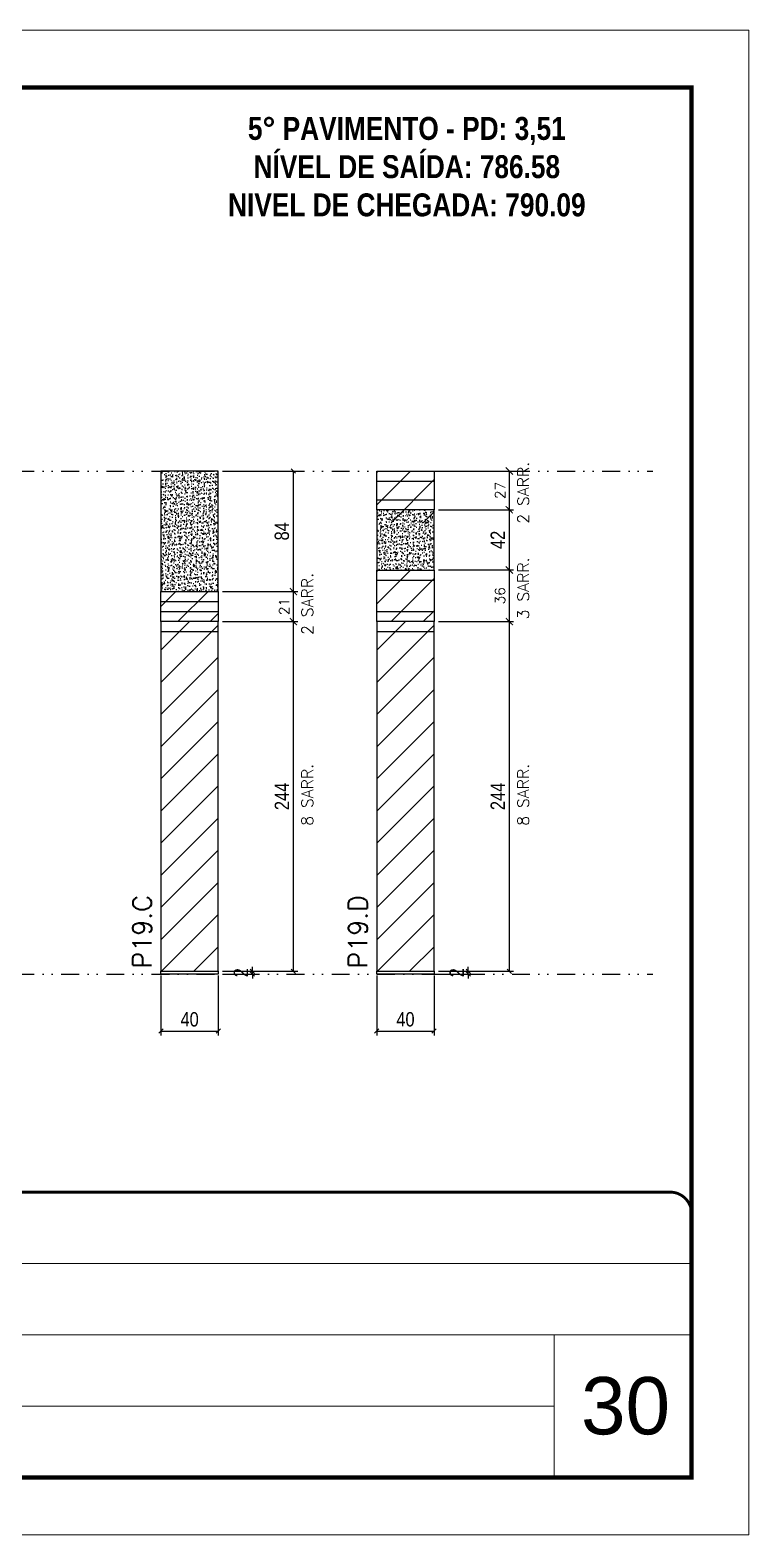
# Model space of a CAD drawing. Extents: x 28748 to 35002, y 14885 to 43501.
# Drawn here: x 31330 to 31832, y 34411 to 35461 of the extents above; entities that cross this region are included whole.
import ezdxf

# ---------------------------------------------------------------- set-up
doc = ezdxf.new("R2010")
doc.units = 0
for name, pattern in [('CONTINUO', [0]), ('DASHED', [0.75, 0.5, -0.25]), ('DIVIDE2', [0.625, 0.25, -0.125, 0, -0.125, 0, -0.125])]:
    doc.linetypes.add(name, pattern=pattern)
for name, color, linetype, lineweight in [('CARIMBO', 255, 'Continuous', 9), ('Folhas', 255, 'Continuous', 9), ('Hachura', 251, 'Continuous', 9), ('SARRAFO DE PRESSAO', 251, 'DASHED', 9), ('Texto Seção', 7, 'Continuous', 15)]:
    doc.layers.add(name, color=color, linetype=linetype, lineweight=lineweight)
for name, color, linetype in [('COTA', 241, 'Continuous'), ('NOMENCLATURA', 7, 'Continuous'), ('Nível', 160, 'Continuous'), ('Painéis', 200, 'Continuous'), ('SARR_2.2x7', 40, 'Continuous')]:
    doc.layers.add(name, color=color, linetype=linetype)
doc.styles.add('ARIAL', font='arial.ttf')
doc.styles.add('COTA TECNICA', font='techl___.ttf', dxfattribs={"height": 10})
doc.styles.add('COTA TECNICA-50', font='techl___.ttf', dxfattribs={"height": 10})
doc.styles.add('REGUA-120', font='ROMANS.shx', dxfattribs={"height": 15})
doc.styles.add('ROMANC', font='techb___.ttf', dxfattribs={"height": 2.5})
doc.styles.add('ROMANS', font='romans.shx')
doc.dimstyles.new('COTA PAINEL-50', dxfattribs={"dimtxt": 10, "dimasz": 3, "dimexe": 3, "dimexo": 3, "dimgap": 3, "dimtad": 1, "dimdec": 1, "dimzin": 12, "dimdsep": 46, "dimtxsty": 'COTA TECNICA-50', "dimblk1": 'OBLIQUE', "dimblk2": 'OBLIQUE', "dimsah": 1, "dimcen": 0.9, "dimclrd": 4, "dimclre": 4, "dimclrt": 240, "dimadec": 1, "dimazin": 3, "dimtfac": 1, "dimtdec": 1, "dimtmove": 0, "dimatfit": 3, "dimfxl": 1, "dimtolj": 1, "dimtzin": 12, "dimarcsym": 0})
doc.dimstyles.new('Cota Paínel', dxfattribs={"dimtxt": 7, "dimasz": 5, "dimexe": 3, "dimexo": 3, "dimgap": 3, "dimtad": 1, "dimdec": 1, "dimzin": 12, "dimdsep": 46, "dimtxsty": 'ROMANS', "dimblk": 'ARCHTICK', "dimcen": 0, "dimclrd": 4, "dimclre": 4, "dimclrt": 1, "dimadec": 1, "dimazin": 3, "dimtfac": 1, "dimtdec": 1, "dimtmove": 0, "dimatfit": 3, "dimldrblk": 'OBLIQUE', "dimfxl": 1, "dimtolj": 1, "dimtzin": 12, "dimarcsym": 0})
doc.dimstyles.new('PAINEL', dxfattribs={"dimtxt": 10, "dimasz": 3, "dimexe": 3, "dimexo": 3, "dimgap": 3, "dimtad": 1, "dimdec": 1, "dimzin": 12, "dimdsep": 46, "dimtxsty": 'COTA TECNICA', "dimblk1": 'OBLIQUE', "dimblk2": 'OBLIQUE', "dimsah": 1, "dimcen": 0.9, "dimclrd": 4, "dimclre": 4, "dimclrt": 240, "dimadec": 1, "dimazin": 3, "dimtfac": 1, "dimtdec": 1, "dimtmove": 0, "dimatfit": 3, "dimfxl": 1, "dimtolj": 1, "dimtzin": 12, "dimarcsym": 0})

# ---------------------------------------------------------------- blocks, each defined once
blk = doc.blocks.new('9999999999')
at = {"color": 30, "linetype": 'CONTINUO'}
for p, q in [((98564.6, 34379.6), (99584, 34379.6)), ((98564.6, 34329.8), (99488, 34329.8)), ((99584, 34329.8), (99488, 34329.8)), ((99488, 34329.8), (99488, 34230.2)), ((98564.6, 34280), (99488, 34280))]:
    blk.add_line(p, q, dxfattribs=at)
at = {"color": 30, "linetype": 'CONTINUO', "const_width": 2}
blk.add_lwpolyline([(99584, 34230.2), (99584, 34414.4, 0.414214), (99569, 34429.4), (98229, 34429.4, 0.414214), (98214, 34414.4), (98214, 34245.2, 0.414214), (98229, 34230.2), (99584, 34230.2)], format="xyb", dxfattribs=at)
at = {"layer": 'Folhas'}
blk.add_lwpolyline([(98139, 34190.2), (99624, 34190.2), (99624, 35240.2), (98139, 35240.2)], close=True, dxfattribs=at)
at = {"layer": 'Folhas', "color": 30, "const_width": 3}
blk.add_lwpolyline([(98214, 34230.2), (99584, 34230.2), (99584, 35200.2), (98214, 35200.2)], close=True, dxfattribs=at)
blk = doc.blocks.new('_Oblique')
at = {"color": 0, "linetype": 'ByBlock', "lineweight": -2}
blk.add_line((-0.5, -0.5), (0.5, 0.5), dxfattribs=at)
blk = doc.blocks.new('*D663')
at = {"layer": 'COTA', "color": 4, "lineweight": -2, "transparency": 16777216}
for p, q in [((31464.6, 35048), (31517, 35048)), ((31514, 34804), (31514, 35048)), ((31464.6, 34804), (31517, 34804))]:
    blk.add_line(p, q, dxfattribs=at)
at = {"layer": 'Defpoints', "color": 0, "transparency": 16777216}
for p in [(31461.6, 35048), (31514, 35048), (31461.6, 34804)]:
    blk.add_point(p, dxfattribs=at)
at = {"layer": 'COTA', "color": 4, "lineweight": -2, "transparency": 16777216, "xscale": 3, "yscale": 3, "zscale": 3}
for p, rotation in [((31514, 35048), 90), ((31514, 34804), 270)]:
    blk.add_blockref('_Oblique', p, dxfattribs=dict(at, rotation=rotation))
at = {"layer": 'COTA', "color": 240, "transparency": 16777216, "insert": (31506, 34926), "char_height": 10, "attachment_point": 5, "rotation": 90, "style": 'COTA TECNICA'}
blk.add_mtext('\\A1;244', dxfattribs=at)
blk = doc.blocks.new('*D664')
at = {"layer": 'COTA', "color": 4, "lineweight": -2, "transparency": 16777216}
for p, q in [((31421.6, 34801), (31421.6, 34759.3)), ((31461.6, 34801), (31461.6, 34759.3)), ((31421.6, 34762.3), (31461.6, 34762.3))]:
    blk.add_line(p, q, dxfattribs=at)
at = {"layer": 'Defpoints', "color": 0, "transparency": 16777216}
for p in [(31421.6, 34804), (31461.6, 34804), (31461.6, 34762.3)]:
    blk.add_point(p, dxfattribs=at)
at = {"layer": 'COTA', "color": 4, "lineweight": -2, "transparency": 16777216, "xscale": 3, "yscale": 3, "zscale": 3, "rotation": 180}
blk.add_blockref('_Oblique', (31421.6, 34762.3), dxfattribs=at)
at = {"layer": 'COTA', "color": 4, "lineweight": -2, "transparency": 16777216, "xscale": 3, "yscale": 3, "zscale": 3}
blk.add_blockref('_Oblique', (31461.6, 34762.3), dxfattribs=at)
at = {"layer": 'COTA', "color": 240, "transparency": 16777216, "insert": (31441.6, 34770.4), "char_height": 10, "attachment_point": 5, "style": 'COTA TECNICA'}
blk.add_mtext('\\A1;40', dxfattribs=at)
blk = doc.blocks.new('*D665')
at = {"layer": 'COTA', "color": 4, "lineweight": -2, "transparency": 16777216}
for p, q in [((31464.6, 34804), (31488.4, 34804)), ((31464.6, 34802), (31488.4, 34802)), ((31485.4, 34804), (31485.4, 34807)), ((31485.4, 34802), (31485.4, 34804)), ((31485.4, 34802), (31485.4, 34799))]:
    blk.add_line(p, q, dxfattribs=at)
at = {"layer": 'Defpoints', "color": 0, "transparency": 16777216}
for p in [(31461.6, 34804), (31461.6, 34802), (31485.4, 34804)]:
    blk.add_point(p, dxfattribs=at)
at = {"layer": 'COTA', "color": 4, "lineweight": -2, "transparency": 16777216, "xscale": 3, "yscale": 3, "zscale": 3}
for p, rotation in [((31485.4, 34804), 270), ((31485.4, 34802), 90)]:
    blk.add_blockref('_Oblique', p, dxfattribs=dict(at, rotation=rotation))
at = {"layer": 'COTA', "color": 240, "transparency": 16777216, "insert": (31477.4, 34803), "char_height": 10, "attachment_point": 5, "rotation": 90, "style": 'COTA TECNICA-50'}
blk.add_mtext('\\A1;2', dxfattribs=at)
blk = doc.blocks.new('*D755')
at = {"layer": 'COTA', "color": 4, "lineweight": -2, "transparency": 16777216}
for p, q in [((31464.6, 35153), (31517, 35153)), ((31514, 35069), (31514, 35153)), ((31464.6, 35069), (31517, 35069))]:
    blk.add_line(p, q, dxfattribs=at)
at = {"layer": 'Defpoints', "color": 0, "transparency": 16777216}
for p in [(31461.6, 35153), (31514, 35153), (31461.6, 35069)]:
    blk.add_point(p, dxfattribs=at)
at = {"layer": 'COTA', "color": 4, "lineweight": -2, "transparency": 16777216, "xscale": 3, "yscale": 3, "zscale": 3}
for p, rotation in [((31514, 35153), 90), ((31514, 35069), 270)]:
    blk.add_blockref('_Oblique', p, dxfattribs=dict(at, rotation=rotation))
at = {"layer": 'COTA', "color": 240, "transparency": 16777216, "insert": (31506, 35111), "char_height": 10, "attachment_point": 5, "rotation": 90, "style": 'COTA TECNICA'}
blk.add_mtext('\\A1;84', dxfattribs=at)
blk = doc.blocks.new('_ArchTick')
at = {"color": 0, "linetype": 'ByBlock', "const_width": 0.15}
blk.add_lwpolyline([(-0.5, -0.5), (0.5, 0.5)], dxfattribs=at)
blk = doc.blocks.new('*D1727')
at = {"layer": 'COTA', "color": 4, "lineweight": -2, "transparency": 16777216}
for p, q in [((31464.6, 35069), (31517, 35069)), ((31514, 35048), (31514, 35069)), ((31464.6, 35048), (31517, 35048))]:
    blk.add_line(p, q, dxfattribs=at)
at = {"layer": 'Defpoints', "color": 0, "transparency": 16777216}
for p in [(31461.6, 35069), (31514, 35069), (31461.6, 35048)]:
    blk.add_point(p, dxfattribs=at)
at = {"layer": 'COTA', "color": 4, "lineweight": -2, "transparency": 16777216, "xscale": 5, "yscale": 5, "zscale": 5}
for p, rotation in [((31514, 35069), 90), ((31514, 35048), 270)]:
    blk.add_blockref('_ArchTick', p, dxfattribs=dict(at, rotation=rotation))
at = {"layer": 'COTA', "color": 1, "transparency": 16777216, "insert": (31507.5, 35058.5), "char_height": 7, "attachment_point": 5, "rotation": 90, "style": 'ROMANS'}
blk.add_mtext('\\A1;21', dxfattribs=at)
blk = doc.blocks.new('*D756')
at = {"layer": 'COTA', "color": 4, "lineweight": -2, "transparency": 16777216}
for p, q in [((31615.2, 35048), (31667.7, 35048)), ((31664.7, 34804), (31664.7, 35048)), ((31615.2, 34804), (31667.7, 34804))]:
    blk.add_line(p, q, dxfattribs=at)
at = {"layer": 'Defpoints', "color": 0, "transparency": 16777216}
for p in [(31612.2, 35048), (31664.7, 35048), (31612.2, 34804)]:
    blk.add_point(p, dxfattribs=at)
at = {"layer": 'COTA', "color": 4, "lineweight": -2, "transparency": 16777216, "xscale": 3, "yscale": 3, "zscale": 3}
for p, rotation in [((31664.7, 35048), 90), ((31664.7, 34804), 270)]:
    blk.add_blockref('_Oblique', p, dxfattribs=dict(at, rotation=rotation))
at = {"layer": 'COTA', "color": 240, "transparency": 16777216, "insert": (31656.6, 34926), "char_height": 10, "attachment_point": 5, "rotation": 90, "style": 'COTA TECNICA'}
blk.add_mtext('\\A1;244', dxfattribs=at)
blk = doc.blocks.new('*D757')
at = {"layer": 'COTA', "color": 4, "lineweight": -2, "transparency": 16777216}
for p, q in [((31572.2, 34801), (31572.2, 34759.3)), ((31612.2, 34801), (31612.2, 34759.3)), ((31572.2, 34762.3), (31612.2, 34762.3))]:
    blk.add_line(p, q, dxfattribs=at)
at = {"layer": 'Defpoints', "color": 0, "transparency": 16777216}
for p in [(31572.2, 34804), (31612.2, 34804), (31612.2, 34762.3)]:
    blk.add_point(p, dxfattribs=at)
at = {"layer": 'COTA', "color": 4, "lineweight": -2, "transparency": 16777216, "xscale": 3, "yscale": 3, "zscale": 3, "rotation": 180}
blk.add_blockref('_Oblique', (31572.2, 34762.3), dxfattribs=at)
at = {"layer": 'COTA', "color": 4, "lineweight": -2, "transparency": 16777216, "xscale": 3, "yscale": 3, "zscale": 3}
blk.add_blockref('_Oblique', (31612.2, 34762.3), dxfattribs=at)
at = {"layer": 'COTA', "color": 240, "transparency": 16777216, "insert": (31592.2, 34770.4), "char_height": 10, "attachment_point": 5, "style": 'COTA TECNICA'}
blk.add_mtext('\\A1;40', dxfattribs=at)
blk = doc.blocks.new('*D758')
at = {"layer": 'COTA', "color": 4, "lineweight": -2, "transparency": 16777216}
for p, q in [((31615.2, 34804), (31639, 34804)), ((31615.2, 34802), (31639, 34802)), ((31636, 34804), (31636, 34807)), ((31636, 34802), (31636, 34804)), ((31636, 34802), (31636, 34799))]:
    blk.add_line(p, q, dxfattribs=at)
at = {"layer": 'Defpoints', "color": 0, "transparency": 16777216}
for p in [(31612.2, 34804), (31612.2, 34802), (31636, 34804)]:
    blk.add_point(p, dxfattribs=at)
at = {"layer": 'COTA', "color": 4, "lineweight": -2, "transparency": 16777216, "xscale": 3, "yscale": 3, "zscale": 3}
for p, rotation in [((31636, 34804), 270), ((31636, 34802), 90)]:
    blk.add_blockref('_Oblique', p, dxfattribs=dict(at, rotation=rotation))
at = {"layer": 'COTA', "color": 240, "transparency": 16777216, "insert": (31628, 34803), "char_height": 10, "attachment_point": 5, "rotation": 90, "style": 'COTA TECNICA-50'}
blk.add_mtext('\\A1;2', dxfattribs=at)
blk = doc.blocks.new('*D759')
at = {"layer": 'COTA', "color": 4, "lineweight": -2, "transparency": 16777216}
for p, q in [((31615.2, 35126), (31667.7, 35126)), ((31664.7, 35084), (31664.7, 35126)), ((31615.2, 35084), (31667.7, 35084))]:
    blk.add_line(p, q, dxfattribs=at)
at = {"layer": 'Defpoints', "color": 0, "transparency": 16777216}
for p in [(31612.2, 35126), (31664.7, 35126), (31612.2, 35084)]:
    blk.add_point(p, dxfattribs=at)
at = {"layer": 'COTA', "color": 4, "lineweight": -2, "transparency": 16777216, "xscale": 3, "yscale": 3, "zscale": 3}
for p, rotation in [((31664.7, 35126), 90), ((31664.7, 35084), 270)]:
    blk.add_blockref('_Oblique', p, dxfattribs=dict(at, rotation=rotation))
at = {"layer": 'COTA', "color": 240, "transparency": 16777216, "insert": (31656.6, 35105), "char_height": 10, "attachment_point": 5, "rotation": 90, "style": 'COTA TECNICA'}
blk.add_mtext('\\A1;42', dxfattribs=at)
blk = doc.blocks.new('*D1728')
at = {"layer": 'COTA', "color": 4, "lineweight": -2, "transparency": 16777216}
for p, q in [((31615.2, 35084), (31667.7, 35084)), ((31664.7, 35048), (31664.7, 35084)), ((31615.2, 35048), (31667.7, 35048))]:
    blk.add_line(p, q, dxfattribs=at)
at = {"layer": 'Defpoints', "color": 0, "transparency": 16777216}
for p in [(31612.2, 35084), (31664.7, 35084), (31612.2, 35048)]:
    blk.add_point(p, dxfattribs=at)
at = {"layer": 'COTA', "color": 4, "lineweight": -2, "transparency": 16777216, "xscale": 5, "yscale": 5, "zscale": 5}
for p, rotation in [((31664.7, 35084), 90), ((31664.7, 35048), 270)]:
    blk.add_blockref('_ArchTick', p, dxfattribs=dict(at, rotation=rotation))
at = {"layer": 'COTA', "color": 1, "transparency": 16777216, "insert": (31658.2, 35066), "char_height": 7, "attachment_point": 5, "rotation": 90, "style": 'ROMANS'}
blk.add_mtext('\\A1;36', dxfattribs=at)
blk = doc.blocks.new('*D2338')
at = {"layer": 'COTA', "color": 4, "lineweight": -2, "transparency": 16777216}
for p, q in [((31615.2, 35153), (31667.7, 35153)), ((31664.7, 35126), (31664.7, 35153)), ((31615.2, 35126), (31667.7, 35126))]:
    blk.add_line(p, q, dxfattribs=at)
at = {"layer": 'Defpoints', "color": 0, "transparency": 16777216}
for p in [(31612.2, 35153), (31664.7, 35153), (31612.2, 35126)]:
    blk.add_point(p, dxfattribs=at)
at = {"layer": 'COTA', "color": 4, "lineweight": -2, "transparency": 16777216, "xscale": 5, "yscale": 5, "zscale": 5}
for p, rotation in [((31664.7, 35153), 90), ((31664.7, 35126), 270)]:
    blk.add_blockref('_ArchTick', p, dxfattribs=dict(at, rotation=rotation))
at = {"layer": 'COTA', "color": 1, "transparency": 16777216, "insert": (31658.2, 35139.5), "char_height": 7, "attachment_point": 5, "rotation": 90, "style": 'ROMANS'}
blk.add_mtext('\\A1;27', dxfattribs=at)

msp = doc.modelspace()

# ---------------------------------------------------------------- hatches: boundary and pattern name
at = {"layer": 'COTA', "linetype": 'ByBlock'}
h = msp.add_hatch(dxfattribs=at)
h.set_pattern_fill('AR-CONC', color=256, scale=0.03)
h.set_pattern_definition([(50, (-100192.4667, 8259.739), (5.46554007, -0.47817257), [0.5715, -6.2865]), (355, (-100192.4667, 8259.739), (-1.05730264, 5.73170536), [0.4572, -5.02921753]), (100.4514447, (-100192.011, 8259.6994), (4.40823741, 5.25353256), [0.48570026, -5.34270734]), (46.1842, (-100192.4667, 8261.263), (8.13237123, -1.26126984), [0.85725, -9.42975]), (96.6355576, (-100191.789, 8261.158), (7.122124, 7.42278374), [0.7285507, -8.01406824]), (351.184151, (-100192.467, 8261.263), (7.122124, 7.42278374), [0.685799, -7.54379196]), (21, (-100191.7047, 8260.882), (4.54843174, -3.06795595), [0.5715, -6.2865]), (326, (-100191.7047, 8260.882), (1.85406085, 5.52563898), [0.4572, -5.0292]), (71.451445, (-100191.3256, 8260.6265), (6.40249258, 2.45768307), [0.48570026, -5.34269813]), (37.5, (-100192.4667, 8259.7392), (0.092658098, 2.536651166), [0, -4.96824, 0, -5.1054, 0, -5.04825]), (7.5, (-100192.4667, 8259.7392), (2.004589875, 3.005417245), [0, -2.91084, 0, -4.85394, 0, -1.92405]), (327.5, (-100194.166, 8259.7392), (4.067717855, -0.17186232), [0, -1.905, 0, -5.9436, 0, -7.8867]), (317.5, (-100194.928, 8259.7392), (4.44387544, 0.76279473), [0, -2.4765, 0, -3.94716, 0, -5.6007])])
h.paths.add_polyline_path([(31421.56, 35068.98), (31461.56, 35068.98), (31461.56, 35153), (31421.56, 35153)])
h = msp.add_hatch(dxfattribs=at)
h.set_pattern_fill('AR-CONC', color=256, scale=0.03)
h.set_pattern_definition([(50, (-100041.814, 8248.739), (5.46554007, -0.47817257), [0.5715, -6.2865]), (355, (-100041.814, 8248.739), (-1.05730264, 5.73170536), [0.4572, -5.02921753]), (100.4514447, (-100041.3585, 8248.6994), (4.40823741, 5.25353256), [0.48570026, -5.34270734]), (46.1842, (-100041.814, 8250.263), (8.13237123, -1.26126984), [0.85725, -9.42975]), (96.6355576, (-100041.136, 8250.158), (7.122124, 7.42278374), [0.7285507, -8.01406824]), (351.184151, (-100041.814, 8250.263), (7.122124, 7.42278374), [0.685799, -7.54379196]), (21, (-100041.052, 8249.882), (4.54843174, -3.06795595), [0.5715, -6.2865]), (326, (-100041.052, 8249.882), (1.85406085, 5.52563898), [0.4572, -5.0292]), (71.451445, (-100040.673, 8249.6265), (6.40249258, 2.45768307), [0.48570026, -5.34269813]), (37.5, (-100041.814, 8248.7392), (0.092658098, 2.536651166), [0, -4.96824, 0, -5.1054, 0, -5.04825]), (7.5, (-100041.814, 8248.7392), (2.004589875, 3.005417245), [0, -2.91084, 0, -4.85394, 0, -1.92405]), (327.5, (-100043.5132, 8248.7392), (4.067717855, -0.17186232), [0, -1.905, 0, -5.9436, 0, -7.8867]), (317.5, (-100044.2752, 8248.7392), (4.44387544, 0.76279473), [0, -2.4765, 0, -3.94716, 0, -5.6007])])
h.paths.add_polyline_path([(31572.22, 35083.98), (31612.22, 35083.98), (31612.22, 35126), (31572.22, 35126)])
at = {"layer": 'Hachura', "linetype": 'ByBlock'}
h = msp.add_hatch(dxfattribs=at)
h.set_pattern_fill('ANSI31', color=256, scale=5)
h.set_pattern_definition([(45, (22602.309, 34488.756), (-11.22532, 11.22532), [])])
h.paths.add_polyline_path([(31612.22, 35153), (31572.22, 35153), (31572.22, 35117), (31612.22, 35117)])
h = msp.add_hatch(dxfattribs=at)
h.set_pattern_fill('ANSI31', color=256, scale=5)
h.set_pattern_definition([(45, (22602.309, 34419.735), (-11.22532, 11.22532), [])])
h.paths.add_polyline_path([(31612.22, 35083.98), (31572.22, 35083.98), (31572.22, 35047.98), (31612.22, 35047.98)])
at = {"layer": 'Hachura'}
h = msp.add_hatch(dxfattribs=at)
h.set_pattern_fill('ANSI31', color=256, scale=5)
h.paths.add_polyline_path([(31461.56, 35068.98), (31421.56, 35068.98), (31421.56, 35047.98), (31461.56, 35047.98)])
at = {"layer": 'Hachura', "linetype": 'ByBlock'}
h = msp.add_hatch(dxfattribs=at)
h.set_pattern_fill('ANSI31', color=256, scale=5)
h.set_pattern_definition([(45, (28274.575, 35518.069), (-11.22532, 11.22532), [])])
h.paths.add_polyline_path([(31461.56, 35047.98), (31421.56, 35047.98), (31421.56, 34804), (31461.56, 34804)])
h = msp.add_hatch(dxfattribs=at)
h.set_pattern_fill('ANSI31', color=256, scale=5)
h.set_pattern_definition([(45, (28425.228, 35518.069), (-11.22532, 11.22532), [])])
h.paths.add_polyline_path([(31612.22, 35047.98), (31572.22, 35047.98), (31572.22, 34804), (31612.22, 34804)])

# ---------------------------------------------------------------- linework, layer by layer
at = {"layer": 'COTA', "linetype": 'ByBlock'}
for points in [[(31421.56, 35068.98), (31461.56, 35068.98), (31461.56, 35153), (31421.56, 35153)], [(31572.22, 35083.98), (31612.22, 35083.98), (31612.22, 35126), (31572.22, 35126)]]:
    msp.add_lwpolyline(points, close=True, dxfattribs=at)
at = {"layer": 'Nível', "color": 4, "linetype": 'DIVIDE2', "ltscale": 50}
for p, q in [((30754.5, 35153), (31764.84, 35153)), ((30754.5, 34802), (31764.84, 34802))]:
    msp.add_line(p, q, dxfattribs=at)
at = {"layer": 'Painéis'}
for p, q in [((31421.56, 34804), (31461.56, 34804)), ((31421.56, 34802), (31421.56, 34804)), ((31461.56, 34802), (31421.56, 34802)), ((31461.56, 34804), (31461.56, 34802)), ((31572.22, 34804), (31612.22, 34804)), ((31572.22, 34802), (31572.22, 34804)), ((31612.22, 34802), (31572.22, 34802)), ((31612.22, 34804), (31612.22, 34802))]:
    msp.add_line(p, q, dxfattribs=at)
for points in [[(31572.22, 35153), (31612.22, 35153), (31612.22, 35126), (31572.22, 35126)], [(31572.22, 35083.98), (31612.22, 35083.98), (31612.22, 35047.98), (31572.22, 35047.98)], [(31421.56, 35068.98), (31461.56, 35068.98), (31461.56, 35047.98), (31421.56, 35047.98)], [(31421.56, 34804), (31461.56, 34804), (31461.56, 35047.98), (31421.56, 35047.98)], [(31572.22, 34804), (31612.22, 34804), (31612.22, 35047.98), (31572.22, 35047.98)]]:
    msp.add_lwpolyline(points, close=True, dxfattribs=at)
at = {"layer": 'SARR_2.2x7'}
for p, q in [((31572.22, 35146), (31612.22, 35146)), ((31572.22, 35133), (31612.22, 35133)), ((31572.22, 35076.98), (31612.22, 35076.98)), ((31421.56, 35061.98), (31461.56, 35061.98)), ((31421.56, 35054.98), (31461.56, 35054.98)), ((31572.22, 35054.98), (31612.22, 35054.98)), ((31421.56, 35040.98), (31461.56, 35040.98)), ((31572.22, 35040.98), (31612.22, 35040.98))]:
    msp.add_line(p, q, dxfattribs=at)

# ---------------------------------------------------------------- block references
at = {"layer": 'SARRAFO DE PRESSAO', "color": 6, "linetype": 'ByBlock'}
msp.add_blockref('9999999999', (-67792.14, 220.51), dxfattribs=at)

# ---------------------------------------------------------------- texts
at = {"layer": 'CARIMBO', "style": 'ARIAL'}
msp.add_text('30', height=40, dxfattribs=at).set_placement((31714.7, 34480.86))
at = {"layer": 'NOMENCLATURA', "color": 2, "insert": (31593.17, 35426.78), "char_height": 16, "attachment_point": 2, "style": 'ROMANC'}
msp.add_mtext_dynamic_manual_height_columns('\\P5° PAVIMENTO - PD: 3,51\\PNÍVEL DE SAÍDA: 786.58\\PNIVEL DE CHEGADA: 790.09', width=300.2766, gutter_width=1, heights=[0], dxfattribs=at)
at = {"layer": 'Texto Seção', "linetype": 'Continuous', "style": 'ROMANS'}
for s, p in [('2 SARR.', (31678.38, 35116.24)), ('3 SARR.', (31678.38, 35049.55)), ('2 SARR.', (31527.73, 35038.69)), ('8 SARR.', (31527.73, 34905.56)), ('8 SARR.', (31678.38, 34905.56))]:
    msp.add_text(s, height=8, rotation=90, dxfattribs=at).set_placement(p)
at = {"layer": 'Texto Seção', "char_height": 13, "width": 285.3299, "attachment_point": 7, "rotation": 90, "style": 'REGUA-120'}
for s, insert in [('P19.C', (31414.91, 34805.93)), ('P19.D', (31565.56, 34805.93))]:
    msp.add_mtext(s, dxfattribs=dict(at, insert=insert))

# ---------------------------------------------------------------- dimensions: what is measured, and where the dimension line sits
at = {"layer": 'COTA'}
for base, p1, p2, picture, middle in [((31514.05, 35153), (31461.56, 35068.98), (31461.56, 35153), '*D755', (31505.95, 35110.99)), ((31664.7, 35126), (31612.22, 35083.98), (31612.22, 35126), '*D759', (31656.63, 35104.99)), ((31514.05, 35047.98), (31461.56, 34804), (31461.56, 35047.98), '*D663', (31505.98, 34925.99)), ((31664.7, 35047.98), (31612.22, 34804), (31612.22, 35047.98), '*D756', (31656.63, 34925.99))]:
    dim = msp.add_linear_dim(base=base, p1=p1, p2=p2, angle=90, dimstyle='PAINEL', override={"dimarcsym": 2}, dxfattribs=at)
    dim.commit()
    dim.dimension.update_dxf_attribs({"geometry": picture, "text_midpoint": middle})
for base, p1, p2, picture, middle in [((31664.7, 35153), (31612.22, 35126), (31612.22, 35153), '*D2338', (31658.2, 35139.5)), ((31664.7, 35083.98), (31612.22, 35047.98), (31612.22, 35083.98), '*D1728', (31658.2, 35065.98)), ((31514.05, 35068.98), (31461.56, 35047.98), (31461.56, 35068.98), '*D1727', (31507.55, 35058.48))]:
    dim = msp.add_linear_dim(base=base, p1=p1, p2=p2, angle=90, dimstyle='Cota Paínel', dxfattribs=at)
    dim.commit()
    dim.dimension.update_dxf_attribs({"geometry": picture, "text_midpoint": middle})
for base, p1, p2, picture, middle in [((31461.56, 34762.27), (31421.56, 34804), (31461.56, 34804), '*D664', (31441.56, 34770.38)), ((31612.22, 34762.27), (31572.22, 34804), (31612.22, 34804), '*D757', (31592.22, 34770.38))]:
    dim = msp.add_linear_dim(base=base, p1=p1, p2=p2, dimstyle='PAINEL', override={"dimarcsym": 2}, dxfattribs=at)
    dim.commit()
    dim.dimension.update_dxf_attribs({"geometry": picture, "text_midpoint": middle})
for base, p1, p2, picture, middle in [((31485.38, 34804), (31461.56, 34802), (31461.56, 34804), '*D665', (31485.38, 34803)), ((31636.03, 34804), (31612.22, 34802), (31612.22, 34804), '*D758', (31636.03, 34803))]:
    dim = msp.add_linear_dim(base=base, p1=p1, p2=p2, angle=90, dimstyle='COTA PAINEL-50', dxfattribs=at)
    dim.commit()
    dim.dimension.update_dxf_attribs({"geometry": picture, "text_midpoint": middle, "dimtype": 160})

doc.saveas('drawing.dxf')
